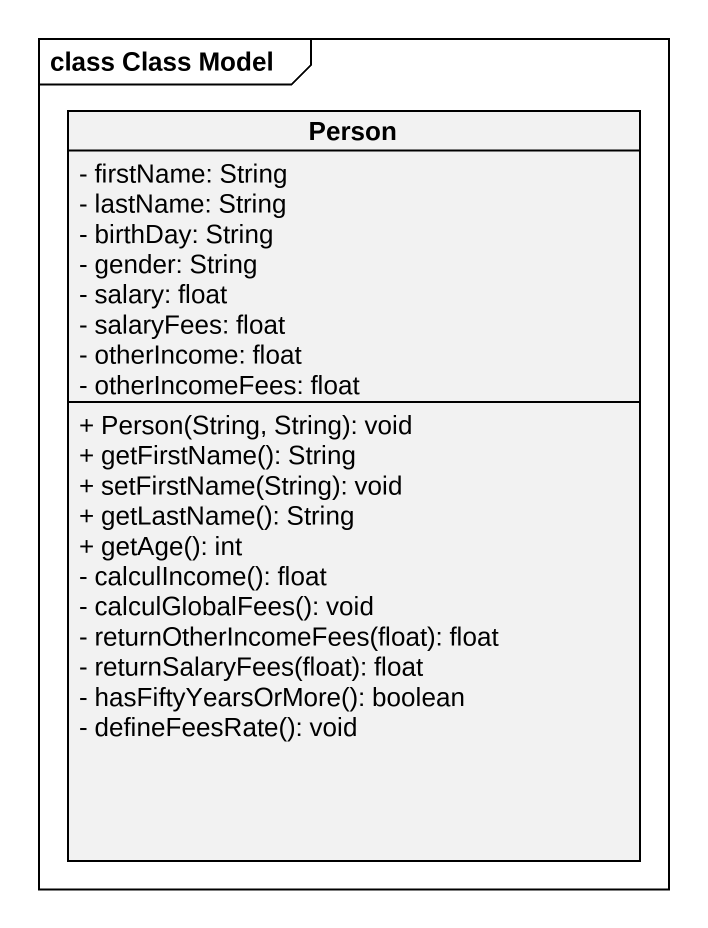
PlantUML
@startuml
mainframe class Class Model
hide circle
hide empty members
skinparam classAttributeIconSize 0
class "Person" as Person_ {
  - firstName: String
  - lastName: String
  - birthDay: String
  - gender: String
  - salary: float
  - salaryFees: float
  - otherIncome: float
  - otherIncomeFees: float
  + Person(String, String): void
  + getFirstName(): String
  + setFirstName(String): void
  + getLastName(): String
  + getAge(): int
  - calculIncome(): float
  - calculGlobalFees(): void
  - returnOtherIncomeFees(float): float
  - returnSalaryFees(float): float
  - hasFiftyYearsOrMore(): boolean
  - defineFeesRate(): void
}
@enduml
